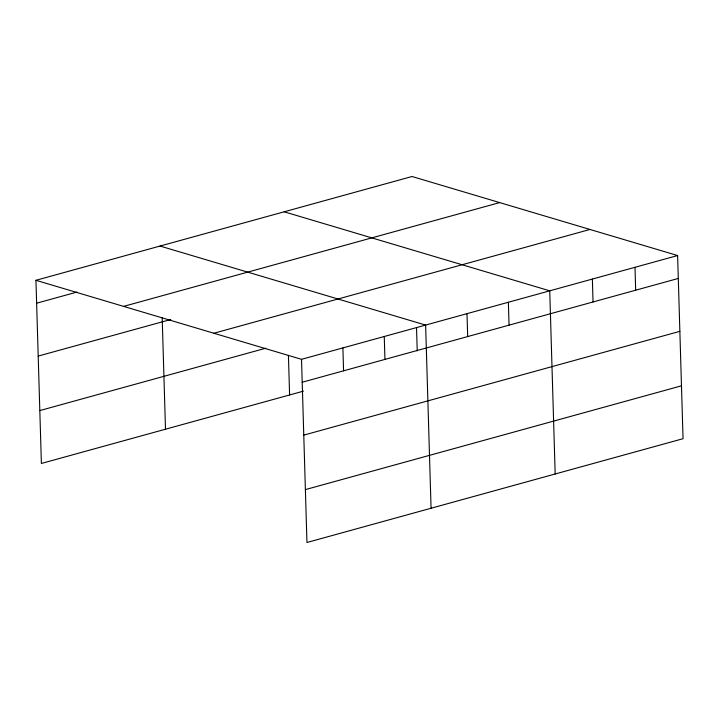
<?xml version="1.0" encoding="UTF-8"?>
<svg xmlns="http://www.w3.org/2000/svg" width="719" height="719" viewBox="0 0 719 719"><rect width="100%" height="100%" fill="white"/><g stroke="black" fill="none" stroke-linecap="round" stroke-linejoin="round"><path stroke-width="1.08" d="M35.95 280.302L412.041 176.506L677.613 255.542L683.05 438.698L306.959 542.494L301.522 359.329L35.95 280.302L41.387 463.458L303.463 391.136M36.633 303.202L76.942 292.076M123.587 306.384L499.678 202.587M38.197 356.085L170.798 319.497M213.885 333.248L589.975 229.46M39.815 410.576L265.76 348.221M301.522 359.329L677.613 255.542M302.196 382.238L678.296 278.442M303.769 435.121L679.859 331.333M305.386 489.612L681.477 385.815M284.176 211.799L549.738 290.827L555.176 473.992M160.058 246.051L425.63 325.078L431.067 508.243M634.994 267.306L635.668 290.206M592.366 279.071L593.049 301.971M508.369 302.25L509.052 325.15M466.999 313.664L467.683 336.573M416.535 327.72L417.218 350.854M384.261 336.501L384.944 359.401M342.891 347.915L343.565 370.824M288.427 355.294L289.604 394.956M162.179 317.43L165.496 429.207"/></g></svg>
